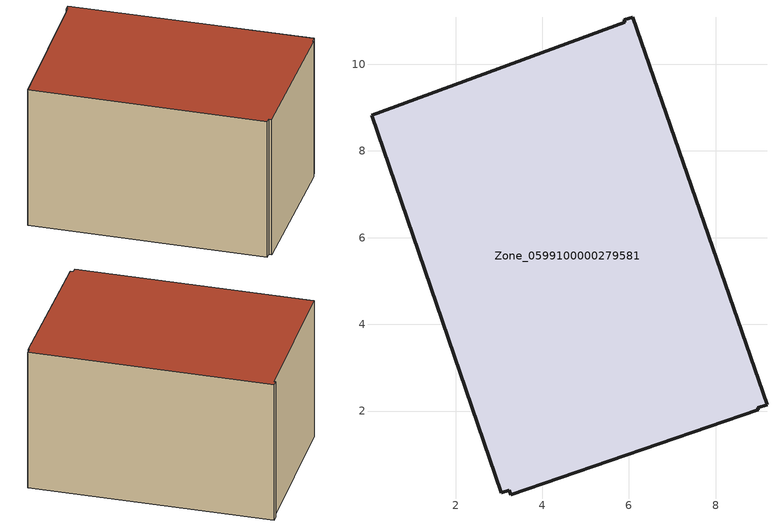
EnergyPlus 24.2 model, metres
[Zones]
Zone_0599100000279581
 floor ground (C_G): 6.09,11.09 9.18,2.15 8.97,2.08 8.99,2.03 3.27,0.06 3.24,0.18 3.05,0.11 0.06,8.82 5.91,10.97 5.89,11.02 z0
 wall outside (C_F): 5.89,11.02 5.91,10.97 0.06,8.82 3.05,0.11 3.24,0.18 3.27,0.06 8.99,2.03 8.97,2.08 9.18,2.15 6.09,11.09 5.89,11.02 z0:5.79
 roof outside (C_R): 9.18,2.15 6.09,11.09 5.89,11.02 5.91,10.97 0.06,8.82 3.05,0.11 3.24,0.18 3.27,0.06 8.99,2.03 8.97,2.08 z5.79
[BUILDING]
Pand.0599100000279581: North Axis=0; Terrain=City; Loads Convergence Tolerance Value=0.04; Temperature Convergence Tolerance Value=0.4; Solar Distribution=FullExterior; Maximum Number of Warmup Days=25; Minimum Number of Warmup Days=1
[Site:Location]
Rotterdam.The.Hague.AP_ZH_NLD Design_Conditions: Latitude=51.96; Longitude=4.45; Time Zone=1; Elevation=-4.5
[SITE:GROUNDTEMPERATURE:BUILDINGSURFACE]
18, 18, 18, 18, 18, 18, 18, 18, 18, 18, 18, 18
[MATERIAL] Thermal Absorptance=0.9; Solar Absorptance=0.7; Visible Absorptance=0.7
Name | Roughness | Thickness | Conductivity | Density | Specific Heat
G.TC.1946-1964 | MediumSmooth | 0.15 | 1 | 540 | 1210
F.TC.1946-1964 | Rough | 0.3 | 0.857143 | 1920 | 840
R.TC.1946-1964 | MediumRough | 0.2 | 0.235294 | 1500 | 1000
[CONSTRUCTION]
C_G: G.TC.1946-1964
C_F: F.TC.1946-1964
C_R: R.TC.1946-1964
[ZONE]
Zone_0599100000279581: Type=1; Multiplier=1; Ceiling Height=Autocalculate; Volume=Autocalculate; Floor Area=autocalculate; Part of Total Floor Area=Yes
[ZONEINFILTRATION:DESIGNFLOWRATE]
Infil_Zone_0599100000279581: Zone or ZoneList or Space or SpaceList=Zone_0599100000279581; Schedule=AlwaysOn; Design Flow Rate Calculation Method=Flow/Area; Flow Rate per Floor Area=0.003; Constant Term Coefficient=1; Temperature Term Coefficient=0; Velocity Term Coefficient=0; Velocity Squared Term Coefficient=0
[HVACTEMPLATE:ZONE:IDEALLOADSAIRSYSTEM]
Zone_0599100000279581: Maximum Heating Supply Air Temperature=50; Minimum Cooling Supply Air Temperature=13; Maximum Heating Supply Air Humidity Ratio=0.0156; Minimum Cooling Supply Air Humidity Ratio=0.0077; Heating Limit=NoLimit; Cooling Limit=NoLimit; Dehumidification Control Type=ConstantSensibleHeatRatio; Cooling Sensible Heat Ratio=0.7; Dehumidification Setpoint=60; Humidification Control Type=None; Humidification Setpoint=30; Outdoor Air Method=None; Outdoor Air Flow Rate per Person=0.00944; Outdoor Air Flow Rate per Zone Floor Area=0; Outdoor Air Flow Rate per Zone=0; Demand Controlled Ventilation Type=None; Outdoor Air Economizer Type=NoEconomizer; Heat Recovery Type=None; Sensible Heat Recovery Effectiveness=0.7; Latent Heat Recovery Effectiveness=0.65
[ZONECONTROL:THERMOSTAT]
ThermostatControl_Zone_0599100000279581: Zone or ZoneList=Zone_0599100000279581; Control Type Schedule=DualSetpointControlType; Control 1=Thermostat_Zone_0599100000279581; Temperature Difference Between Cutout And Setpoint=0
[THERMOSTATSETPOINT:DUALSETPOINT]
Thermostat_Zone_0599100000279581: Heating Setpoint Temperature Schedule=HeatingSetpoint_Zone_0599100000279581; Cooling Setpoint Temperature Schedule=CoolingSetpoint_Zone_0599100000279581
[SCHEDULE:COMPACT]
HeatingSetpoint_Zone_0599100000279581: Through: 12/31, For: AllDays, Until: 24:00, 21
CoolingSetpoint_Zone_0599100000279581: Through: 12/31, For: AllDays, Until: 24:00, 24
DualSetpointControlType: Through: 12/31, For: AllDays, Until: 24:00, 4
AlwaysOn: Through: 12/31, For: AllDays, Until: 24:00, 1
